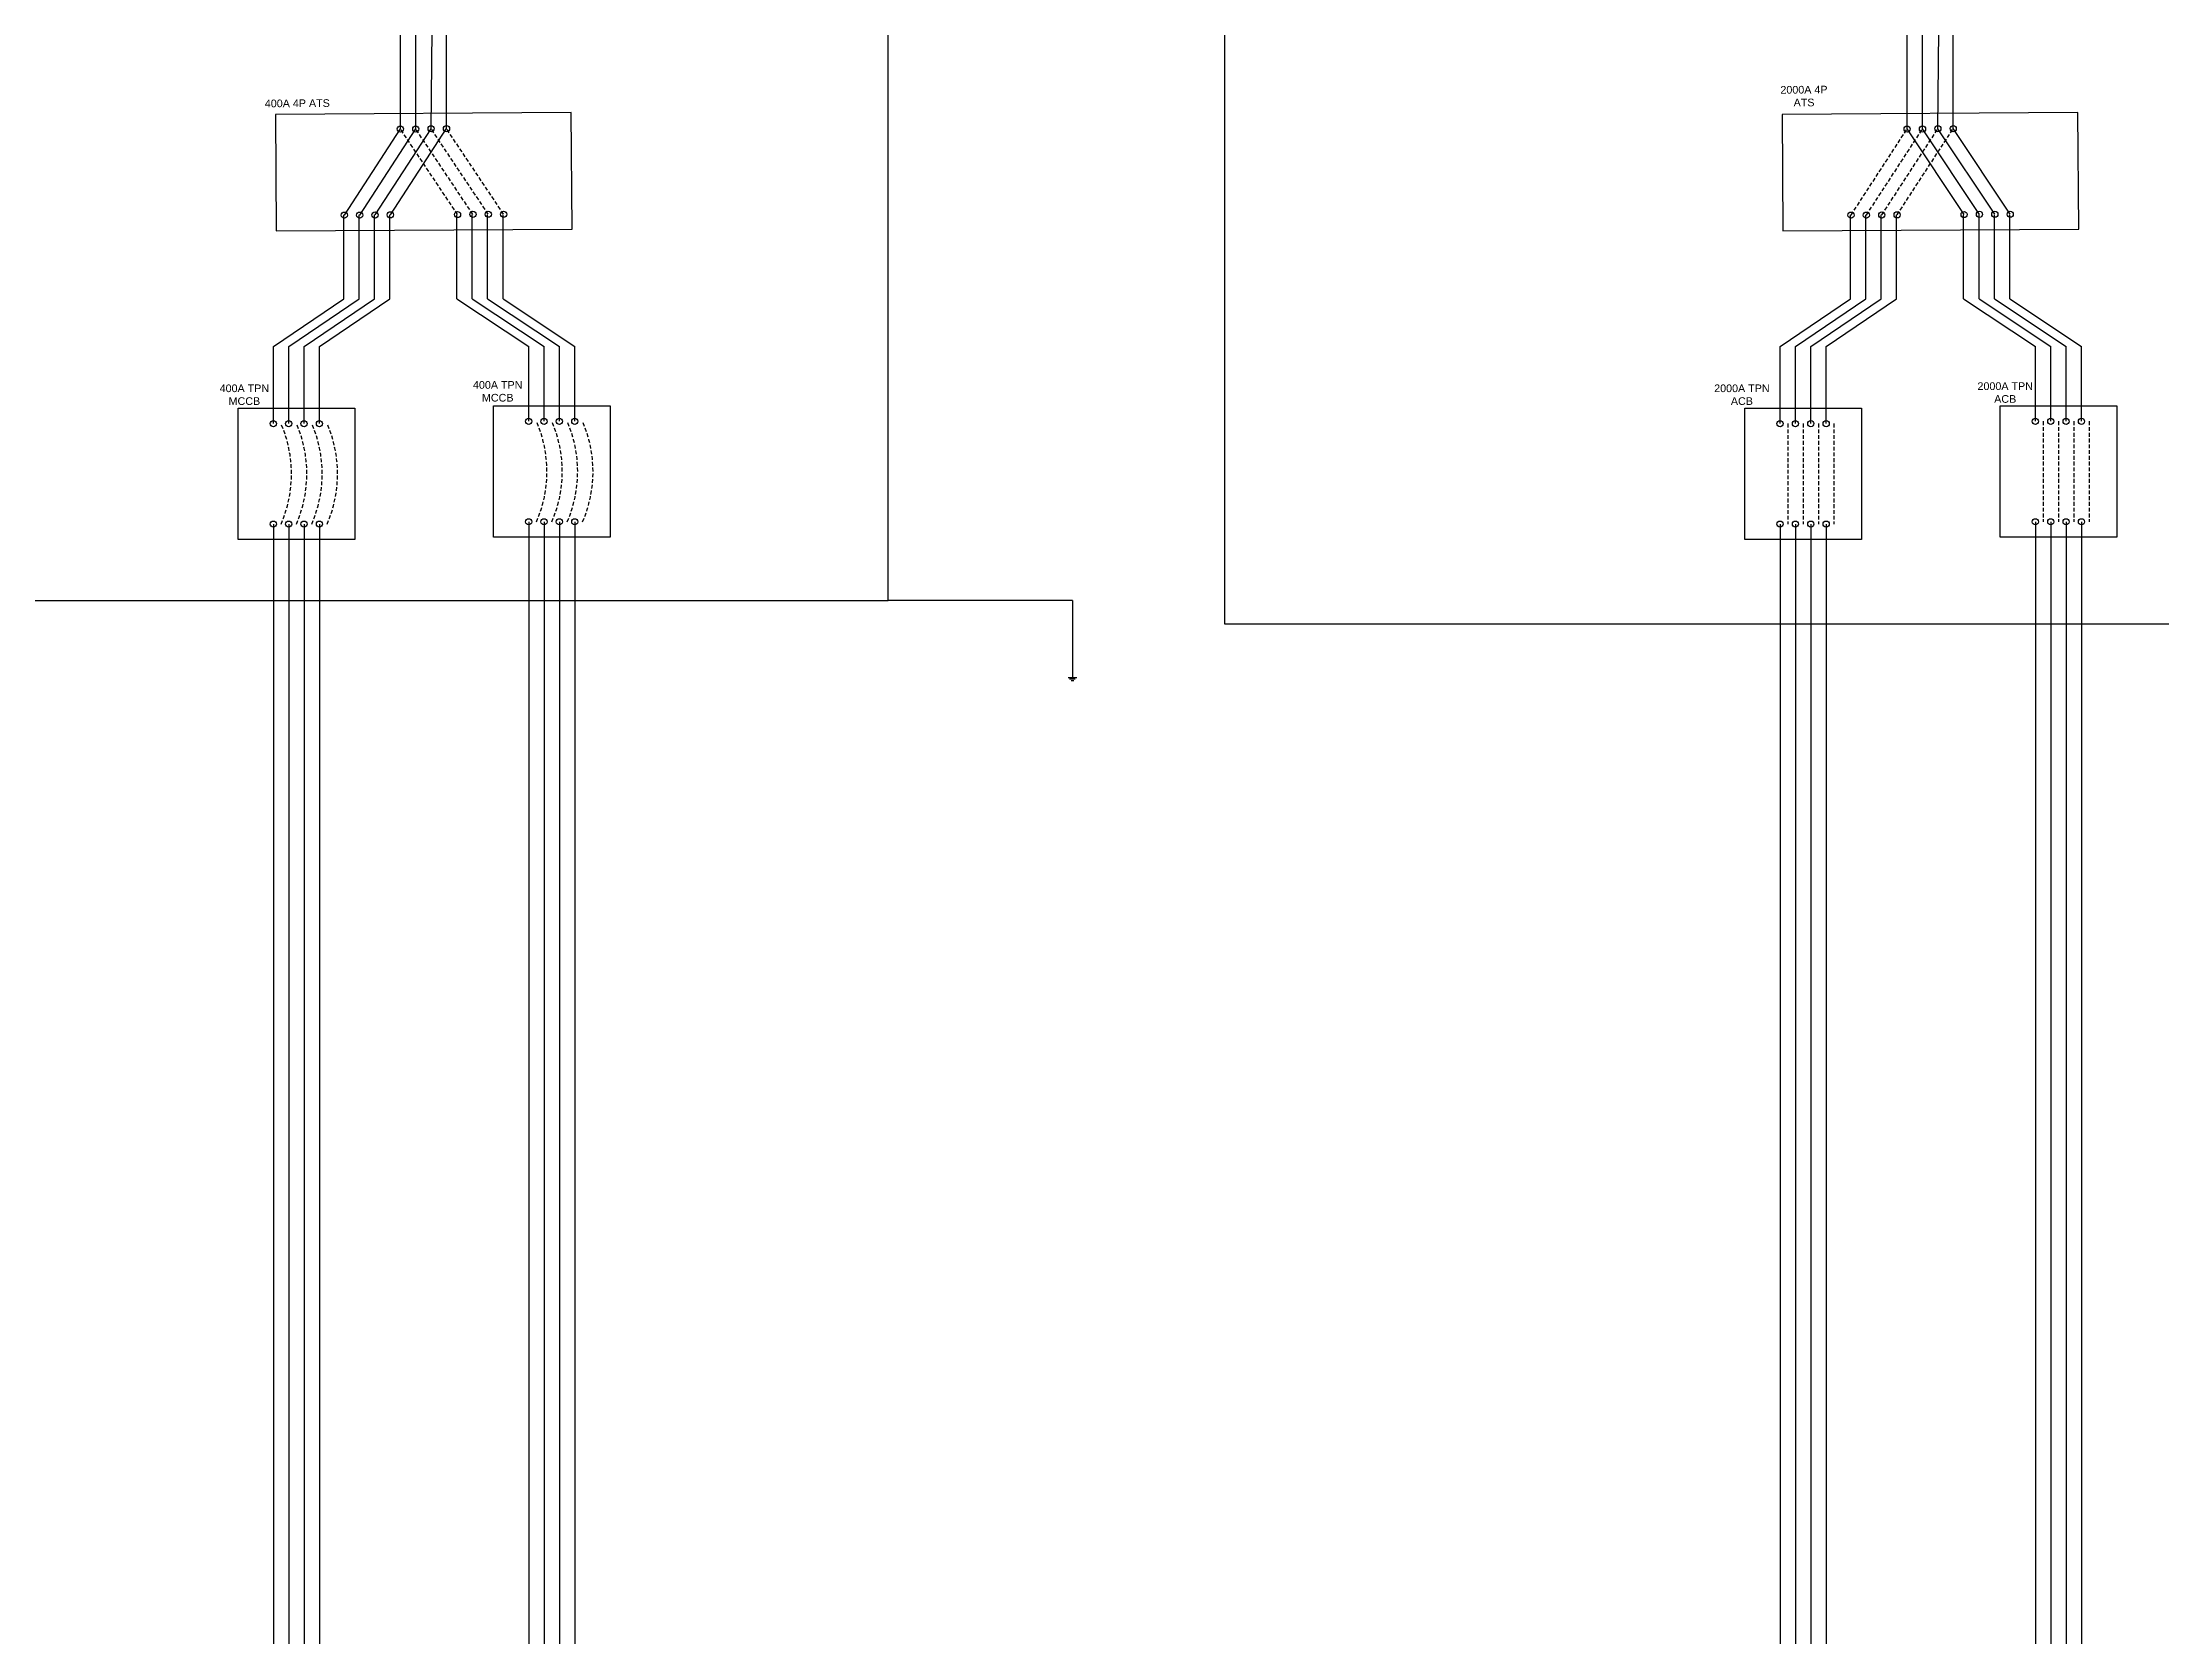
# Model space of a CAD drawing. Header units: inches. Extents: x -137 to 2243, y 16 to 894.
# Drawn here: x 203.7 to 341.7, y 545.2 to 648.9 of the extents above; entities that cross this region are included whole.
import ezdxf

# ---------------------------------------------------------------- set-up
doc = ezdxf.new("R2010")
doc.units = ezdxf.units.IN
doc.header["$MEASUREMENT"] = 0
doc.linetypes.add('DASHED2', pattern=[0.375, 0.25, -0.125])
doc.styles.get("Standard").update_dxf_attribs({"font": 'arial.ttf'})

msp = doc.modelspace()

# ---------------------------------------------------------------- linework, layer by layer
for p, q in [((227.05, 643.31), (227.05, 655.32)), ((325.13, 643.31), (325.13, 655.32)), ((228.05, 643.31), (228.05, 654.32)), ((326.13, 643.31), (326.13, 654.32)), ((229.05, 643.31), (229.16, 653.32)), ((327.13, 643.31), (327.23, 653.32)), ((230.05, 643.31), (230.05, 652.32)), ((328.13, 643.31), (328.13, 652.32)), ((223.37, 632.25), (223.37, 637.72)), ((224.37, 632.25), (224.37, 637.72)), ((225.37, 632.25), (225.37, 637.72)), ((226.37, 632.25), (226.37, 637.72)), ((230.73, 632.25), (230.73, 637.72)), ((231.73, 632.25), (231.73, 637.72)), ((232.73, 632.25), (232.73, 637.72)), ((233.73, 632.25), (233.73, 637.72)), ((321.44, 632.25), (321.44, 637.72)), ((322.44, 632.25), (322.44, 637.72)), ((323.44, 632.25), (323.44, 637.72)), ((324.44, 632.25), (324.44, 637.72)), ((328.81, 632.25), (328.81, 637.72)), ((329.81, 632.25), (329.81, 637.72)), ((330.81, 632.25), (330.81, 637.72)), ((331.81, 632.25), (331.81, 637.72)), ((218.78, 629.14), (223.37, 632.25)), ((219.78, 629.14), (224.37, 632.25)), ((220.78, 629.14), (225.37, 632.25)), ((221.78, 629.14), (226.37, 632.25)), ((230.73, 632.25), (235.4, 629.14)), ((231.73, 632.25), (236.4, 629.14)), ((232.73, 632.25), (237.4, 629.14)), ((233.73, 632.25), (238.4, 629.14)), ((316.86, 629.14), (321.44, 632.25)), ((317.86, 629.14), (322.44, 632.25)), ((318.86, 629.14), (323.44, 632.25)), ((319.86, 629.14), (324.44, 632.25)), ((328.81, 632.25), (333.48, 629.14)), ((329.81, 632.25), (334.48, 629.14)), ((330.81, 632.25), (335.48, 629.14)), ((331.81, 632.25), (336.48, 629.14)), ((218.78, 624.13), (218.78, 629.14)), ((219.78, 624.13), (219.78, 629.14)), ((220.78, 624.13), (220.78, 629.14)), ((221.78, 624.13), (221.78, 629.14)), ((235.4, 624.28), (235.4, 629.14)), ((236.4, 624.28), (236.4, 629.14)), ((237.4, 624.28), (237.4, 629.14)), ((238.4, 624.28), (238.4, 629.14)), ((316.86, 624.13), (316.86, 629.14)), ((317.86, 624.13), (317.86, 629.14)), ((318.86, 624.13), (318.86, 629.14)), ((319.86, 624.13), (319.86, 629.14)), ((333.48, 624.28), (333.48, 629.14)), ((334.48, 624.28), (334.48, 629.14)), ((335.48, 624.28), (335.48, 629.14)), ((336.48, 624.28), (336.48, 629.14)), ((218.78, 617.59), (218.78, 266.54)), ((219.78, 617.59), (219.78, 267.54)), ((220.78, 617.59), (220.78, 268.54)), ((221.78, 617.59), (221.78, 269.54)), ((316.86, 617.59), (316.86, 313.18)), ((317.86, 617.59), (317.86, 314.18)), ((318.86, 617.59), (318.86, 315.18)), ((319.86, 617.59), (319.86, 316.18)), ((270.79, 612.61), (258.79, 612.61)), ((270.79, 612.61), (270.79, 607.61)), ((270.51, 607.61), (271.08, 607.61)), ((270.61, 607.51), (270.98, 607.51)), ((270.71, 607.41), (270.88, 607.41))]:
    msp.add_line(p, q)
at = {"color": 18, "true_color": 0x000000}
for p, q in [((223.4, 637.7), (227.05, 643.31)), ((224.4, 637.7), (228.05, 643.31)), ((225.4, 637.71), (229.05, 643.32)), ((226.4, 637.72), (230.05, 643.33)), ((328.84, 637.74), (325.13, 643.31)), ((329.84, 637.75), (326.13, 643.31)), ((330.84, 637.76), (327.13, 643.32)), ((331.84, 637.76), (328.13, 643.33))]:
    msp.add_line(p, q, dxfattribs=at)
at = {"color": 18, "linetype": 'DASHED2', "true_color": 0x000000}
for p, q in [((230.77, 637.74), (227.05, 643.31)), ((231.77, 637.75), (228.05, 643.31)), ((232.77, 637.76), (229.05, 643.32)), ((233.77, 637.76), (230.05, 643.33)), ((321.48, 637.7), (325.13, 643.31)), ((322.48, 637.7), (326.13, 643.31)), ((323.48, 637.71), (327.13, 643.32)), ((324.48, 637.72), (328.13, 643.33)), ((317.36, 624.13), (317.36, 617.59)), ((318.36, 624.13), (318.36, 617.59)), ((319.36, 624.13), (319.36, 617.59)), ((320.36, 624.13), (320.36, 617.59)), ((333.98, 624.28), (333.98, 617.74)), ((334.98, 624.28), (334.98, 617.74)), ((335.98, 624.28), (335.98, 617.74)), ((336.98, 624.28), (336.98, 617.74))]:
    msp.add_line(p, q, dxfattribs=at)
at = {"color": 2, "true_color": 0xf1eb1f}
for p, q in [((235.4, 617.74), (235.4, 324.9)), ((236.4, 617.74), (236.4, 325.9)), ((237.4, 617.74), (237.4, 326.9)), ((238.4, 617.74), (238.4, 327.9)), ((333.48, 617.74), (333.48, 344.16)), ((334.48, 617.74), (334.48, 345.16)), ((335.48, 617.74), (335.48, 346.16)), ((336.48, 617.74), (336.48, 347.16))]:
    msp.add_line(p, q, dxfattribs=at)
for points in [[(198.45, 612.61), (258.79, 612.61), (258.79, 671.69), (198.45, 671.69)], [(280.69, 611.11), (372.55, 611.11), (372.55, 671.69), (280.69, 671.69)]]:
    msp.add_lwpolyline(points, close=True)
at = {"color": 18, "true_color": 0x000000}
for points in [[(218.96, 636.67), (238.22, 636.79), (238.17, 644.38), (218.92, 644.25)], [(317.04, 636.67), (336.3, 636.79), (336.25, 644.38), (316.99, 644.25)], [(216.48, 625.13), (224.08, 625.13), (224.08, 616.59), (216.48, 616.59)], [(233.1, 625.28), (240.7, 625.28), (240.7, 616.74), (233.1, 616.74)], [(314.56, 625.13), (322.16, 625.13), (322.16, 616.59), (314.56, 616.59)], [(331.18, 625.28), (338.78, 625.28), (338.78, 616.74), (331.18, 616.74)]]:
    msp.add_lwpolyline(points, close=True, dxfattribs=at)
for centre in [(227.05, 643.31), (228.05, 643.31), (229.05, 643.32), (230.05, 643.33), (325.13, 643.31), (326.13, 643.31), (327.13, 643.32), (328.13, 643.33), (223.4, 637.7), (224.4, 637.7), (225.4, 637.71), (226.4, 637.72), (230.77, 637.74), (231.77, 637.75), (232.77, 637.76), (233.77, 637.76), (321.48, 637.7), (322.48, 637.7), (323.48, 637.71), (324.48, 637.72), (328.84, 637.74), (329.84, 637.75), (330.84, 637.76), (331.84, 637.76), (218.78, 624.13), (219.78, 624.13), (220.78, 624.13), (221.78, 624.13), (235.4, 624.28), (236.4, 624.28), (237.4, 624.28), (238.4, 624.28), (316.86, 624.13), (317.86, 624.13), (318.86, 624.13), (319.86, 624.13), (333.48, 624.28), (334.48, 624.28), (335.48, 624.28), (336.48, 624.28), (218.78, 617.59), (219.78, 617.59), (220.78, 617.59), (221.78, 617.59), (235.4, 617.74), (236.4, 617.74), (237.4, 617.74), (238.4, 617.74), (316.86, 617.59), (317.86, 617.59), (318.86, 617.59), (319.86, 617.59), (333.48, 617.74), (334.48, 617.74), (335.48, 617.74), (336.48, 617.74)]:
    msp.add_circle(centre, 0.201, dxfattribs=at)
at = {"color": 18, "linetype": 'DASHED2', "true_color": 0x000000}
for centre in [(211.75, 620.86), (212.75, 620.86), (213.75, 620.86), (214.75, 620.86), (228.38, 621.01), (229.38, 621.01), (230.38, 621.01), (231.38, 621.01)]:
    msp.add_arc(centre, 8.21, 336.5048, 23.4952, dxfattribs=at)

# ---------------------------------------------------------------- texts
at = {"color": 18, "true_color": 0x000000, "char_height": 0.5, "attachment_point": 7, "rotation": 0.368}
for s, insert in [('\\pxqc;2000A 4P ATS', (316.29, 644.76)), ('\\pxqc;400A 4P ATS', (218.21, 644.71))]:
    msp.add_mtext_dynamic_manual_height_columns(s, width=4.2629, gutter_width=1, heights=[2.19], dxfattribs=dict(at, insert=insert))
at = {"color": 18, "true_color": 0x000000, "char_height": 0.5, "attachment_point": 1}
for s, insert in [('\\pxqc;400A TPN\\PMCCB', (214.35, 626.68)), ('\\pxqc;400A TPN\\PMCCB', (230.84, 626.9)), ('\\pxqc;2000A TPN\\PACB', (311.83, 626.68)), ('\\pxqc;2000A TPN\\PACB', (328.97, 626.82))]:
    msp.add_mtext_dynamic_manual_height_columns(s, width=5.0895, gutter_width=1, heights=[2.19], dxfattribs=dict(at, insert=insert))

doc.saveas('drawing.dxf')
